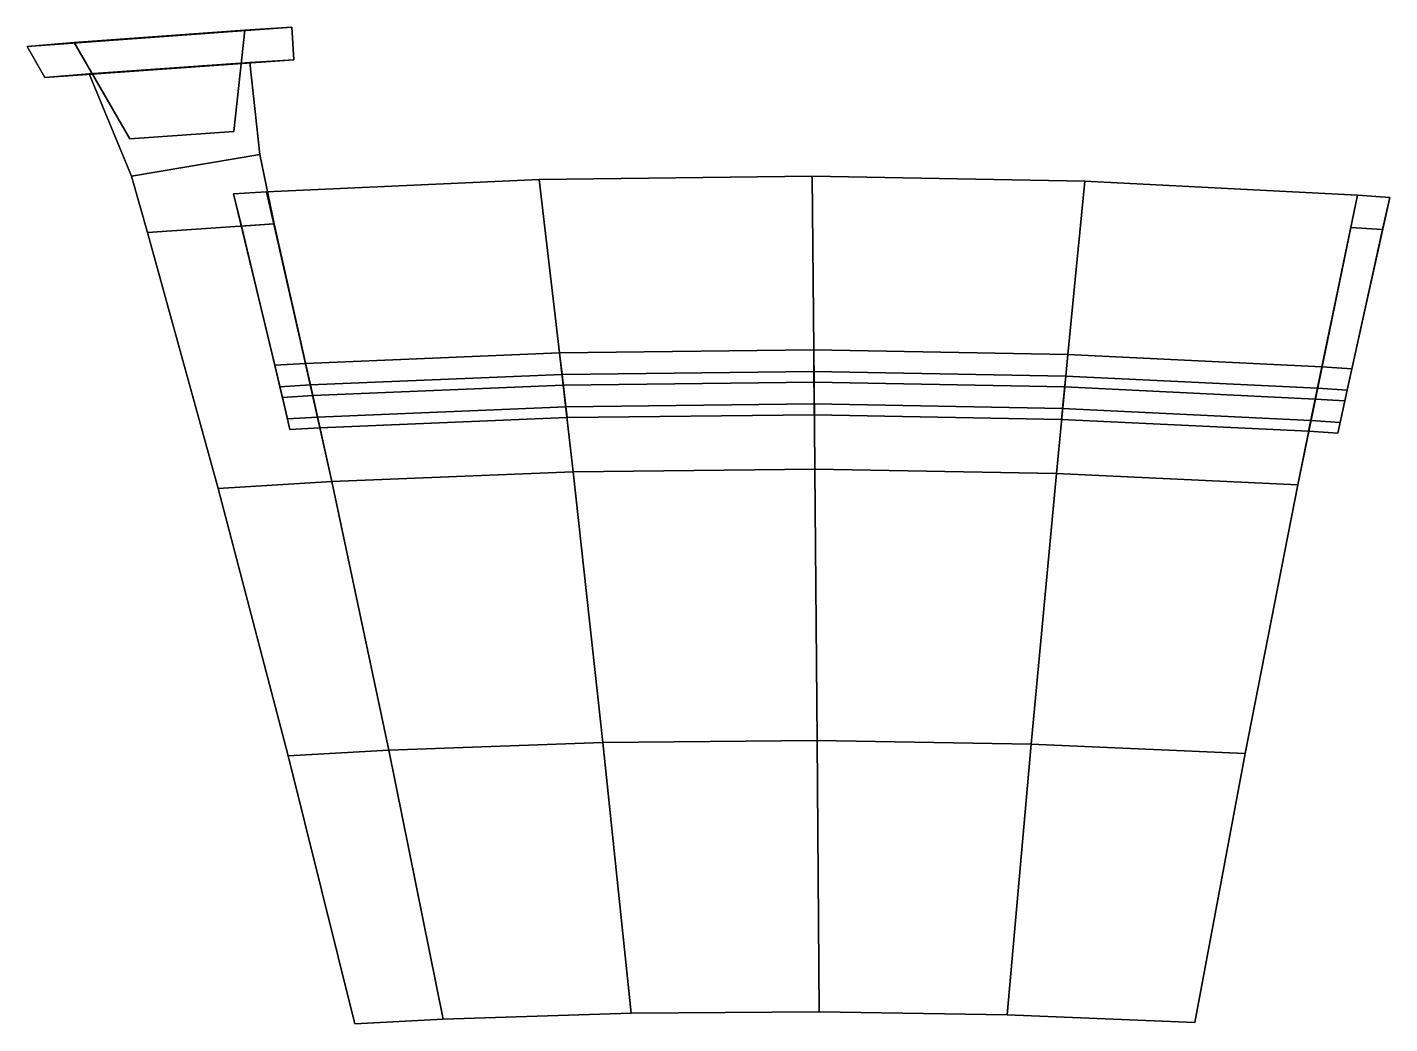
# Model space of a CAD drawing. Extents: x -1561 to 1208, y -1081 to 943.
import ezdxf

# ---------------------------------------------------------------- set-up
doc = ezdxf.new("R2010")
doc.units = 0

msp = doc.modelspace()

# ---------------------------------------------------------------- linework, layer by layer
for points in [[(-1023.331177, 943.25824, -422.733124), (-1019.055542, 877.250488, -396.355774), (-1524.788818, 841.20636, -396.355774), (-1560.846558, 904.474731, -422.733124)], [(-1023.331177, 943.25824, 391.335785), (-1560.846558, 904.474731, 391.335785), (-1524.788818, 841.20636, 372.40329), (-1019.055542, 877.250488, 372.40329)], [(-1023.331177, 943.25824, -422.733124), (-1560.846558, 904.474731, -422.733124), (-1465.571167, 912.550781, -349.105865), (-1118.779053, 937.572937, -349.105865)], [(-1023.331177, 943.25824, 391.335785), (-1118.779053, 937.572937, 323.678314), (-1465.571167, 912.550781, 323.678314), (-1560.846558, 904.474731, 391.335785)], [(-1023.331177, 943.25824, 391.335785), (-1023.331177, 943.25824, -422.733124), (-1118.779053, 937.572937, -349.105865), (-1118.779053, 937.572937, 323.678314)], [(-1023.331177, 943.25824, 391.335785), (-1019.055542, 877.250488, 372.40329), (-1019.055542, 877.250488, -396.355774), (-1023.331177, 943.25824, -422.733124)], [(-1140.783813, 731.195496, -223.020294), (-1118.779053, 937.572937, -349.105865), (-1465.571167, 912.550781, -349.105865), (-1352.580811, 716.289795, -223.020294)], [(-1140.783813, 731.195496, 214.790985), (-1352.580811, 716.289795, 214.790985), (-1465.571167, 912.550781, 323.678314), (-1118.779053, 937.572937, 323.678314)], [(-1140.783813, 731.195496, 214.790985), (-1118.779053, 937.572937, 323.678314), (-1118.779053, 937.572937, -349.105865), (-1140.783813, 731.195496, -223.020294)], [(-1560.846558, 904.474731, 391.335785), (-1465.571167, 912.550781, 323.678314), (-1465.571167, 912.550781, -349.105865), (-1560.846558, 904.474731, -422.733124)], [(-1560.846558, 904.474731, 391.335785), (-1560.846558, 904.474731, -422.733124), (-1524.788818, 841.20636, -396.355774), (-1524.788818, 841.20636, 372.40329)], [(-1352.580811, 716.289795, 214.790985), (-1352.580811, 716.289795, -223.020294), (-1465.571167, 912.550781, -349.105865), (-1465.571167, 912.550781, 323.678314)], [(-1019.055542, 877.250488, -396.355774), (-1108.854858, 871.917908, -326.826538), (-1435.140869, 848.663147, -326.826538), (-1524.788818, 841.20636, -396.355774)], [(-1019.055542, 877.250488, 372.40329), (-1524.788818, 841.20636, 372.40329), (-1435.140869, 848.663147, 308.511505), (-1108.854858, 871.917908, 308.511505)], [(-1435.140869, 848.663147, -326.826538), (-1108.854858, 871.917908, -326.826538), (-1088.055786, 685.063354, -265.166901), (-1348.9552, 641.054993, -256.833008)], [(-1435.140869, 848.663147, 308.511505), (-1348.9552, 641.054993, 261.338409), (-1088.055786, 685.063354, 266.915314), (-1108.854858, 871.917908, 308.511505)], [(-1019.055542, 877.250488, 372.40329), (-1108.854858, 871.917908, 308.511505), (-1108.854858, 871.917908, -326.826538), (-1019.055542, 877.250488, -396.355774)], [(-1108.854858, 871.917908, 308.511505), (-1088.055786, 685.063354, 266.915314), (-1088.055786, 685.063354, -265.166901), (-1108.854858, 871.917908, -326.826538)], [(-1524.788818, 841.20636, 372.40329), (-1524.788818, 841.20636, -396.355774), (-1435.140869, 848.663147, -326.826538), (-1435.140869, 848.663147, 308.511505)], [(-1435.140869, 848.663147, -326.826538), (-1348.9552, 641.054993, -256.833008), (-1348.9552, 641.054993, 261.338409), (-1435.140869, 848.663147, 308.511505)], [(-1140.783813, 731.195496, 214.790985), (-1352.580811, 716.289795, -223.020294), (-1352.580811, 716.289795, 214.790985)], [(-1140.783813, 731.195496, 214.790985), (-1140.783813, 731.195496, -223.020294), (-1352.580811, 716.289795, -223.020294)], [(-1088.055786, 685.063354, -265.166901), (-1059.409302, 543.602417, -252.463776), (-1316.366699, 526.196411, -252.463776), (-1348.9552, 641.054993, -256.833008)], [(-1088.055786, 685.063354, 266.915314), (-1348.9552, 641.054993, 261.338409), (-1316.366699, 526.196411, 257.323456), (-1059.409302, 543.602417, 257.323456)], [(-1088.055786, 685.063354, 266.915314), (-1059.409302, 543.602417, 257.323456), (-1059.409302, 543.602417, -252.463776), (-1088.055786, 685.063354, -265.166901)], [(-1348.9552, 641.054993, -256.833008), (-1316.366699, 526.196411, -252.463776), (-1316.366699, 526.196411, 257.323456), (-1348.9552, 641.054993, 261.338409)], [(-479.256531, 282.063782, 736.734436), (37.218353, 288.184143, 736.734436), (33.910156, 640.9646, 259.593292), (-520.513245, 633.815857, 259.593292)], [(-520.513245, 633.815857, 259.593292), (33.910156, 640.9646, 259.593292), (33.910156, 640.9646, -254.933945), (-520.513245, 633.815857, -254.933945)], [(-520.513245, 633.815857, -254.933945), (33.910156, 640.9646, -254.933945), (37.218353, 288.184143, -731.006836), (-479.256531, 282.063782, -731.006836)], [(37.218353, 288.184143, 736.734436), (553.640747, 278.611755, 736.734436), (588.278992, 630.396851, 259.593292), (33.910156, 640.9646, 259.593292)], [(33.910156, 640.9646, 259.593292), (588.278992, 630.396851, 259.593292), (588.278992, 630.396851, -254.933945), (33.910156, 640.9646, -254.933945)], [(33.910156, 640.9646, -254.933945), (588.278992, 630.396851, -254.933945), (553.640747, 278.611755, -731.006836), (37.218353, 288.184143, -731.006836)], [(-995.307068, 260.256317, 736.734436), (-479.256531, 282.063782, 736.734436), (-520.513245, 633.815857, 259.593292), (-1074.425293, 608.958069, 259.593292)], [(-1074.425293, 608.958069, 259.593292), (-520.513245, 633.815857, 259.593292), (-520.513245, 633.815857, -254.933945), (-1074.425293, 608.958069, -254.933945)], [(-1074.425293, 608.958069, -254.933945), (-520.513245, 633.815857, -254.933945), (-479.256531, 282.063782, -731.006836), (-995.307068, 260.256317, -731.006836)], [(553.640747, 278.611755, 736.734436), (1069.53418, 253.355438, 736.734436), (1142.027222, 602.123596, 259.593292), (588.278992, 630.396851, 259.593292)], [(588.278992, 630.396851, -254.933945), (1142.027222, 602.123596, -254.933945), (1069.53418, 253.355438, -731.006836), (553.640747, 278.611755, -731.006836)], [(588.278992, 630.396851, 259.593292), (1142.027222, 602.123596, 259.593292), (1142.027222, 602.123596, -254.933945), (588.278992, 630.396851, -254.933945)], [(-1057.90979, 256.541565, 736.734436), (-995.307068, 260.256317, 736.734436), (-1074.425293, 608.958069, 259.593292), (-1141.614624, 604.735474, 259.593292)], [(-1141.614624, 604.735474, 259.593292), (-1074.425293, 608.958069, 259.593292), (-1074.425293, 608.958069, -254.933945), (-1141.614624, 604.735474, -254.933945)], [(-1057.90979, 256.541565, -731.006836), (-1141.614624, 604.735474, -254.933945), (-1074.425293, 608.958069, -254.933945), (-995.307068, 260.256317, -731.006836)], [(-1057.90979, 256.541565, 736.734436), (-1141.614624, 604.735474, 259.593292), (-1125.728516, 539.478149, 257.323456), (-1042.495117, 191.213226, 729.724548)], [(-1141.614624, 604.735474, 259.593292), (-1141.614624, 604.735474, -254.933945), (-1125.728516, 539.478149, -252.463776), (-1125.728516, 539.478149, 257.323456)], [(-1057.90979, 256.541565, -731.006836), (-1042.495117, 191.213226, -723.796692), (-1125.728516, 539.478149, -252.463776), (-1141.614624, 604.735474, -254.933945)], [(1130.655518, 249.32103, 736.734436), (1207.627441, 597.597534, 259.593292), (1142.027222, 602.123596, 259.593292), (1069.53418, 253.355438, 736.734436)], [(1130.655518, 249.32103, -731.006836), (1069.53418, 253.355438, -731.006836), (1142.027222, 602.123596, -254.933945), (1207.627441, 597.597534, -254.933945)], [(1130.655518, 249.32103, 736.734436), (1116.462402, 183.984802, 729.724548), (1193.031738, 532.319458, 257.323456), (1207.627441, 597.597534, 259.593292)], [(1130.655518, 249.32103, -731.006836), (1207.627441, 597.597534, -254.933945), (1193.031738, 532.319458, -252.463776), (1116.462402, 183.984802, -723.796692)], [(1207.627441, 597.597534, 259.593292), (1207.627441, 597.597534, -254.933945), (1142.027222, 602.123596, -254.933945), (1142.027222, 602.123596, 259.593292)], [(1207.627441, 597.597534, 259.593292), (1193.031738, 532.319458, 257.323456), (1193.031738, 532.319458, -252.463776), (1207.627441, 597.597534, -254.933945)], [(-1172.943604, 6.014904, -232.702576), (-1316.366699, 526.196411, -252.463776), (-1059.409302, 543.602417, -252.463776), (-942.295288, 20.329662, -232.702576)], [(-1172.943604, 6.014904, 239.16449), (-942.295288, 20.329662, 239.16449), (-1059.409302, 543.602417, 257.323456), (-1316.366699, 526.196411, 257.323456)], [(-1172.943604, 6.014904, 239.16449), (-1316.366699, 526.196411, 257.323456), (-1316.366699, 526.196411, -252.463776), (-1172.943604, 6.014904, -232.702576)], [(-1042.495117, 191.213226, 729.724548), (-1125.728516, 539.478149, 257.323456), (-1059.409302, 543.602417, 257.323456), (-980.73761, 194.837234, 729.724548)], [(-1125.728516, 539.478149, 257.323456), (-1125.728516, 539.478149, -252.463776), (-1059.409302, 543.602417, -252.463776), (-1059.409302, 543.602417, 257.323456)], [(-1042.495117, 191.213226, -723.796692), (-980.73761, 194.837234, -723.796692), (-1059.409302, 543.602417, -252.463776), (-1125.728516, 539.478149, -252.463776)], [(-942.295288, 20.329662, 711.031494), (-980.73761, 194.837234, 729.724548), (-1059.409302, 543.602417, 257.323456), (-942.295288, 20.329662, 239.16449)], [(-942.295288, 20.329662, -232.702576), (-1059.409302, 543.602417, -252.463776), (-980.73761, 194.837234, -723.796692), (-942.295288, 20.329662, -704.56958)], [(1020.866577, 13.419579, 711.031494), (1020.866577, 13.419579, 239.16449), (1128.280762, 536.75061, 257.323456), (1056.166504, 187.930939, 729.724548)], [(1020.866577, 13.419579, 239.16449), (1020.866577, 13.419579, -232.702576), (1128.280762, 536.75061, -252.463776), (1128.280762, 536.75061, 257.323456)], [(1020.866577, 13.419579, -232.702576), (1020.866577, 13.419579, -704.56958), (1056.166504, 187.930939, -723.796692), (1128.280762, 536.75061, -252.463776)], [(1116.462402, 183.984802, 729.724548), (1056.166504, 187.930939, 729.724548), (1128.280762, 536.75061, 257.323456), (1193.031738, 532.319458, 257.323456)], [(1116.462402, 183.984802, -723.796692), (1193.031738, 532.319458, -252.463776), (1128.280762, 536.75061, -252.463776), (1056.166504, 187.930939, -723.796692)], [(1193.031738, 532.319458, 257.323456), (1128.280762, 536.75061, 257.323456), (1128.280762, 536.75061, -252.463776), (1193.031738, 532.319458, -252.463776)], [(-471.664276, 216.09993, 791.14093), (-479.256531, 282.063782, 736.734436), (-995.307068, 260.256317, 736.734436), (-980.73761, 194.837234, 791.14093)], [(-474.190002, 238.088257, -767.277893), (-985.584778, 216.644913, -767.277893), (-995.307068, 260.256317, -731.006836), (-479.256531, 282.063782, -731.006836)], [(37.818333, 222.037735, 791.14093), (37.218353, 288.184143, 736.734436), (-479.256531, 282.063782, 736.734436), (-471.664276, 216.09993, 791.14093)], [(37.619053, 244.086548, -767.277893), (-474.190002, 238.088257, -767.277893), (-479.256531, 282.063782, -731.006836), (37.218353, 288.184143, -731.006836)], [(37.818333, 222.037735, 791.14093), (547.248962, 212.645218, 791.14093), (553.640747, 278.611755, 736.734436), (37.218353, 288.184143, 736.734436)], [(37.619053, 244.086548, -767.277893), (37.218353, 288.184143, -731.006836), (553.640747, 278.611755, -731.006836), (549.375977, 234.634308, -767.277893)], [(547.248962, 212.645218, 791.14093), (1056.166504, 187.930939, 791.14093), (1069.53418, 253.355438, 736.734436), (553.640747, 278.611755, 736.734436)], [(549.375977, 234.634308, -767.277893), (553.640747, 278.611755, -731.006836), (1069.53418, 253.355438, -731.006836), (1060.61438, 209.740173, -767.277893)], [(-980.73761, 194.837234, 791.14093), (-995.307068, 260.256317, 736.734436), (-1057.90979, 256.541565, 736.734436), (-1042.495117, 191.213226, 791.14093)], [(-985.584778, 216.644913, -767.277893), (-1047.623535, 212.990784, -767.277893), (-1057.90979, 256.541565, -731.006836), (-995.307068, 260.256317, -731.006836)], [(-1027.168701, 125.87188, 783.530212), (-1042.495117, 191.213226, 791.14093), (-1057.90979, 256.541565, 736.734436), (-1042.495117, 191.213226, 729.724548)], [(-1032.267578, 147.653763, -759.667114), (-1042.495117, 191.213226, -723.796692), (-1057.90979, 256.541565, -731.006836), (-1047.623535, 212.990784, -767.277893)], [(1056.166504, 187.930939, 791.14093), (1116.462402, 183.984802, 791.14093), (1130.655518, 249.32103, 736.734436), (1069.53418, 253.355438, 736.734436)], [(1060.61438, 209.740173, -767.277893), (1069.53418, 253.355438, -731.006836), (1130.655518, 249.32103, -731.006836), (1121.185059, 205.76474, -767.277893)], [(1102.344971, 118.637909, 783.530212), (1116.462402, 183.984802, 729.724548), (1130.655518, 249.32103, 736.734436), (1116.462402, 183.984802, 791.14093)], [(1107.042236, 140.421387, -759.667114), (1121.185059, 205.76474, -767.277893), (1130.655518, 249.32103, -731.006836), (1116.462402, 183.984802, -723.796692)], [(-474.190002, 238.088257, -767.277893), (-466.62796, 172.122284, -759.667114), (-971.071228, 151.218048, -759.667114), (-985.584778, 216.644913, -767.277893)], [(37.619053, 244.086548, -767.277893), (38.214745, 177.940125, -759.667114), (-466.62796, 172.122284, -759.667114), (-474.190002, 238.088257, -767.277893)], [(-451.639709, 40.180847, 711.031494), (39.386906, 45.647293, 711.031494), (37.818333, 222.037735, 729.724548), (-471.664276, 216.09993, 729.724548)], [(-451.639709, 40.180847, -704.56958), (-471.664276, 216.09993, -723.796692), (37.818333, 222.037735, -723.796692), (39.386906, 45.647293, -704.56958)], [(37.818333, 222.037735, 791.14093), (-471.664276, 216.09993, 791.14093), (-464.11731, 150.132919, 783.530212), (38.411896, 155.891327, 783.530212)], [(38.411896, 155.891327, 783.530212), (-464.11731, 150.132919, 783.530212), (-471.664276, 216.09993, 729.724548), (37.818333, 222.037735, 729.724548)], [(38.214745, 177.940125, -759.667114), (37.818333, 222.037735, -723.796692), (-471.664276, 216.09993, -723.796692), (-466.62796, 172.122284, -759.667114)], [(37.619053, 244.086548, -767.277893), (549.375977, 234.634308, -767.277893), (543.005798, 168.666397, -759.667114), (38.214745, 177.940125, -759.667114)], [(39.386906, 45.647293, 711.031494), (530.362854, 36.724319, 711.031494), (547.248962, 212.645218, 729.724548), (37.818333, 222.037735, 729.724548)], [(39.386906, 45.647293, -704.56958), (37.818333, 222.037735, -723.796692), (547.248962, 212.645218, -723.796692), (530.362854, 36.724319, -704.56958)], [(37.818333, 222.037735, 791.14093), (38.411896, 155.891327, 783.530212), (540.889648, 146.676636, 783.530212), (547.248962, 212.645218, 791.14093)], [(38.411896, 155.891327, 783.530212), (37.818333, 222.037735, 729.724548), (547.248962, 212.645218, 729.724548), (540.889648, 146.676636, 783.530212)], [(38.214745, 177.940125, -759.667114), (543.005798, 168.666397, -759.667114), (547.248962, 212.645218, -723.796692), (37.818333, 222.037735, -723.796692)], [(549.375977, 234.634308, -767.277893), (1060.61438, 209.740173, -767.277893), (1047.294067, 144.309357, -759.667114), (543.005798, 168.666397, -759.667114)], [(-1032.267578, 147.653763, -759.667114), (-1047.623535, 212.990784, -767.277893), (-985.584778, 216.644913, -767.277893), (-971.071228, 151.218048, -759.667114)], [(-1027.168701, 125.87188, 783.530212), (-966.251953, 129.406525, 783.530212), (-980.73761, 194.837234, 791.14093), (-1042.495117, 191.213226, 791.14093)], [(-966.251953, 129.406525, 783.530212), (-1027.168701, 125.87188, 783.530212), (-1042.495117, 191.213226, 729.724548), (-980.73761, 194.837234, 729.724548)], [(-971.071228, 151.218048, -759.667114), (-980.73761, 194.837234, -723.796692), (-1042.495117, 191.213226, -723.796692), (-1032.267578, 147.653763, -759.667114)], [(-942.295288, 20.329662, 711.031494), (-451.639709, 40.180847, 711.031494), (-471.664276, 216.09993, 729.724548), (-980.73761, 194.837234, 729.724548)], [(-942.295288, 20.329662, -704.56958), (-980.73761, 194.837234, -723.796692), (-471.664276, 216.09993, -723.796692), (-451.639709, 40.180847, -704.56958)], [(-471.664276, 216.09993, 791.14093), (-980.73761, 194.837234, 791.14093), (-966.251953, 129.406525, 783.530212), (-464.11731, 150.132919, 783.530212)], [(-464.11731, 150.132919, 783.530212), (-966.251953, 129.406525, 783.530212), (-980.73761, 194.837234, 729.724548), (-471.664276, 216.09993, 729.724548)], [(-466.62796, 172.122284, -759.667114), (-471.664276, 216.09993, -723.796692), (-980.73761, 194.837234, -723.796692), (-971.071228, 151.218048, -759.667114)], [(530.362854, 36.724319, 711.031494), (1020.866577, 13.419579, 711.031494), (1056.166504, 187.930939, 729.724548), (547.248962, 212.645218, 729.724548)], [(530.362854, 36.724319, -704.56958), (547.248962, 212.645218, -723.796692), (1056.166504, 187.930939, -723.796692), (1020.866577, 13.419579, -704.56958)], [(547.248962, 212.645218, 791.14093), (540.889648, 146.676636, 783.530212), (1042.869873, 122.497017, 783.530212), (1056.166504, 187.930939, 791.14093)], [(540.889648, 146.676636, 783.530212), (547.248962, 212.645218, 729.724548), (1056.166504, 187.930939, 729.724548), (1042.869873, 122.497017, 783.530212)], [(543.005798, 168.666397, -759.667114), (1047.294067, 144.309357, -759.667114), (1056.166504, 187.930939, -723.796692), (547.248962, 212.645218, -723.796692)], [(1107.042236, 140.421387, -759.667114), (1047.294067, 144.309357, -759.667114), (1060.61438, 209.740173, -767.277893), (1121.185059, 205.76474, -767.277893)], [(1102.344971, 118.637909, 783.530212), (1116.462402, 183.984802, 791.14093), (1056.166504, 187.930939, 791.14093), (1042.869873, 122.497017, 783.530212)], [(1042.869873, 122.497017, 783.530212), (1056.166504, 187.930939, 729.724548), (1116.462402, 183.984802, 729.724548), (1102.344971, 118.637909, 783.530212)], [(1047.294067, 144.309357, -759.667114), (1107.042236, 140.421387, -759.667114), (1116.462402, 183.984802, -723.796692), (1056.166504, 187.930939, -723.796692)], [(-826.004395, -525.523865, 652.615784), (-391.138733, -509.708374, 652.615784), (-451.639709, 40.180847, 711.031494), (-942.295288, 20.329662, 711.031494)], [(-826.004395, -525.523865, -644.484802), (-942.295288, 20.329662, -704.56958), (-451.639709, 40.180847, -704.56958), (-391.138733, -509.708374, -644.484802)], [(-391.138733, -509.708374, 652.615784), (43.994759, -505.57373, 652.615784), (39.386906, 45.647293, 711.031494), (-451.639709, 40.180847, 711.031494)], [(-391.138733, -509.708374, -644.484802), (-451.639709, 40.180847, -704.56958), (39.386906, 45.647293, -704.56958), (43.994759, -505.57373, -644.484802)], [(43.994759, -505.57373, 652.615784), (479.082397, -513.123047, 652.615784), (530.362854, 36.724319, 711.031494), (39.386906, 45.647293, 711.031494)], [(43.994759, -505.57373, -644.484802), (39.386906, 45.647293, -704.56958), (530.362854, 36.724319, -704.56958), (479.082397, -513.123047, -644.484802)], [(479.082397, -513.123047, 652.615784), (913.810486, -532.35083, 652.615784), (1020.866577, 13.419579, 711.031494), (530.362854, 36.724319, 711.031494)], [(479.082397, -513.123047, -644.484802), (530.362854, 36.724319, -704.56958), (1020.866577, 13.419579, -704.56958), (913.810486, -532.35083, -644.484802)], [(-1030.464966, -537.005432, -212.117981), (-1172.943604, 6.014904, -232.702576), (-942.295288, 20.329662, -232.702576), (-826.004395, -525.523865, -212.117981)], [(-1030.464966, -537.005432, 220.248901), (-826.004395, -525.523865, 220.248901), (-942.295288, 20.329662, 239.16449), (-1172.943604, 6.014904, 239.16449)], [(-1030.464966, -537.005432, 220.248901), (-1172.943604, 6.014904, 239.16449), (-1172.943604, 6.014904, -232.702576), (-1030.464966, -537.005432, -212.117981)], [(-826.004395, -525.523865, 652.615784), (-942.295288, 20.329662, 711.031494), (-942.295288, 20.329662, 239.16449), (-826.004395, -525.523865, 220.248901)], [(-826.004395, -525.523865, -212.117981), (-942.295288, 20.329662, -232.702576), (-942.295288, 20.329662, -704.56958), (-826.004395, -525.523865, -644.484802)], [(913.810486, -532.35083, 652.615784), (913.810486, -532.35083, 220.248901), (1020.866577, 13.419579, 239.16449), (1020.866577, 13.419579, 711.031494)], [(913.810486, -532.35083, 220.248901), (913.810486, -532.35083, -212.117981), (1020.866577, 13.419579, -232.702576), (1020.866577, 13.419579, 239.16449)], [(913.810486, -532.35083, -212.117981), (913.810486, -532.35083, -644.484802), (1020.866577, 13.419579, -704.56958), (1020.866577, 13.419579, -232.702576)], [(-895.056702, -1081.146118, -191.533356), (-1030.464966, -537.005432, -212.117981), (-826.004395, -525.523865, -212.117981), (-715.537292, -1072.125122, -191.533356)], [(-895.056702, -1081.146118, 201.333328), (-715.537292, -1072.125122, 201.333328), (-826.004395, -525.523865, 220.248901), (-1030.464966, -537.005432, 220.248901)], [(-715.537292, -1072.125122, 594.200012), (-333.783569, -1059.80188, 594.200012), (-391.138733, -509.708374, 652.615784), (-826.004395, -525.523865, 652.615784)], [(-715.537292, -1072.125122, -584.400024), (-826.004395, -525.523865, -644.484802), (-391.138733, -509.708374, -644.484802), (-333.783569, -1059.80188, -584.400024)], [(-715.537292, -1072.125122, 594.200012), (-826.004395, -525.523865, 652.615784), (-826.004395, -525.523865, 220.248901), (-715.537292, -1072.125122, 201.333328)], [(-715.537292, -1072.125122, -191.533356), (-826.004395, -525.523865, -212.117981), (-826.004395, -525.523865, -644.484802), (-715.537292, -1072.125122, -584.400024)], [(-333.783569, -1059.80188, 594.200012), (48.157192, -1056.795532, 594.200012), (43.994759, -505.57373, 652.615784), (-391.138733, -509.708374, 652.615784)], [(-333.783569, -1059.80188, -584.400024), (-391.138733, -509.708374, -644.484802), (43.994759, -505.57373, -644.484802), (48.157192, -1056.795532, -584.400024)], [(48.157192, -1056.795532, 594.200012), (430.057617, -1063.107788, 594.200012), (479.082397, -513.123047, 652.615784), (43.994759, -505.57373, 652.615784)], [(48.157192, -1056.795532, -584.400024), (43.994759, -505.57373, -644.484802), (479.082397, -513.123047, -644.484802), (430.057617, -1063.107788, -584.400024)], [(430.057617, -1063.107788, 594.200012), (811.69043, -1078.734863, 594.200012), (913.810486, -532.35083, 652.615784), (479.082397, -513.123047, 652.615784)], [(430.057617, -1063.107788, -584.400024), (479.082397, -513.123047, -644.484802), (913.810486, -532.35083, -644.484802), (811.69043, -1078.734863, -584.400024)], [(-895.056702, -1081.146118, 201.333328), (-1030.464966, -537.005432, 220.248901), (-1030.464966, -537.005432, -212.117981), (-895.056702, -1081.146118, -191.533356)], [(811.69043, -1078.734863, 594.200012), (811.69043, -1078.734863, 201.333328), (913.810486, -532.35083, 220.248901), (913.810486, -532.35083, 652.615784)], [(811.69043, -1078.734863, 201.333328), (811.69043, -1078.734863, -191.533356), (913.810486, -532.35083, -212.117981), (913.810486, -532.35083, 220.248901)], [(811.69043, -1078.734863, -191.533356), (811.69043, -1078.734863, -584.400024), (913.810486, -532.35083, -644.484802), (913.810486, -532.35083, -212.117981)], [(-895.056702, -1081.146118, 201.333328), (-895.056702, -1081.146118, -191.533356), (-715.537292, -1072.125122, -191.533356), (-715.537292, -1072.125122, 201.333328)], [(-715.537292, -1072.125122, 594.200012), (-715.537292, -1072.125122, 201.333328), (-333.783569, -1059.80188, 201.333328), (-333.783569, -1059.80188, 594.200012)], [(-715.537292, -1072.125122, 201.333328), (-715.537292, -1072.125122, -191.533356), (-333.783569, -1059.80188, -191.533356), (-333.783569, -1059.80188, 201.333328)], [(-715.537292, -1072.125122, -191.533356), (-715.537292, -1072.125122, -584.400024), (-333.783569, -1059.80188, -584.400024), (-333.783569, -1059.80188, -191.533356)], [(-333.783569, -1059.80188, 594.200012), (-333.783569, -1059.80188, 201.333328), (48.157192, -1056.795532, 201.333328), (48.157192, -1056.795532, 594.200012)], [(-333.783569, -1059.80188, 201.333328), (-333.783569, -1059.80188, -191.533356), (48.157192, -1056.795532, -191.533356), (48.157192, -1056.795532, 201.333328)], [(-333.783569, -1059.80188, -191.533356), (-333.783569, -1059.80188, -584.400024), (48.157192, -1056.795532, -584.400024), (48.157192, -1056.795532, -191.533356)], [(48.157192, -1056.795532, 594.200012), (48.157192, -1056.795532, 201.333328), (430.057617, -1063.107788, 201.333328), (430.057617, -1063.107788, 594.200012)], [(48.157192, -1056.795532, 201.333328), (48.157192, -1056.795532, -191.533356), (430.057617, -1063.107788, -191.533356), (430.057617, -1063.107788, 201.333328)], [(48.157192, -1056.795532, -191.533356), (48.157192, -1056.795532, -584.400024), (430.057617, -1063.107788, -584.400024), (430.057617, -1063.107788, -191.533356)], [(430.057617, -1063.107788, 594.200012), (430.057617, -1063.107788, 201.333328), (811.69043, -1078.734863, 201.333328), (811.69043, -1078.734863, 594.200012)], [(430.057617, -1063.107788, 201.333328), (430.057617, -1063.107788, -191.533356), (811.69043, -1078.734863, -191.533356), (811.69043, -1078.734863, 201.333328)], [(430.057617, -1063.107788, -191.533356), (430.057617, -1063.107788, -584.400024), (811.69043, -1078.734863, -584.400024), (811.69043, -1078.734863, -191.533356)]]:
    msp.add_3dface(points)

doc.saveas('drawing.dxf')
